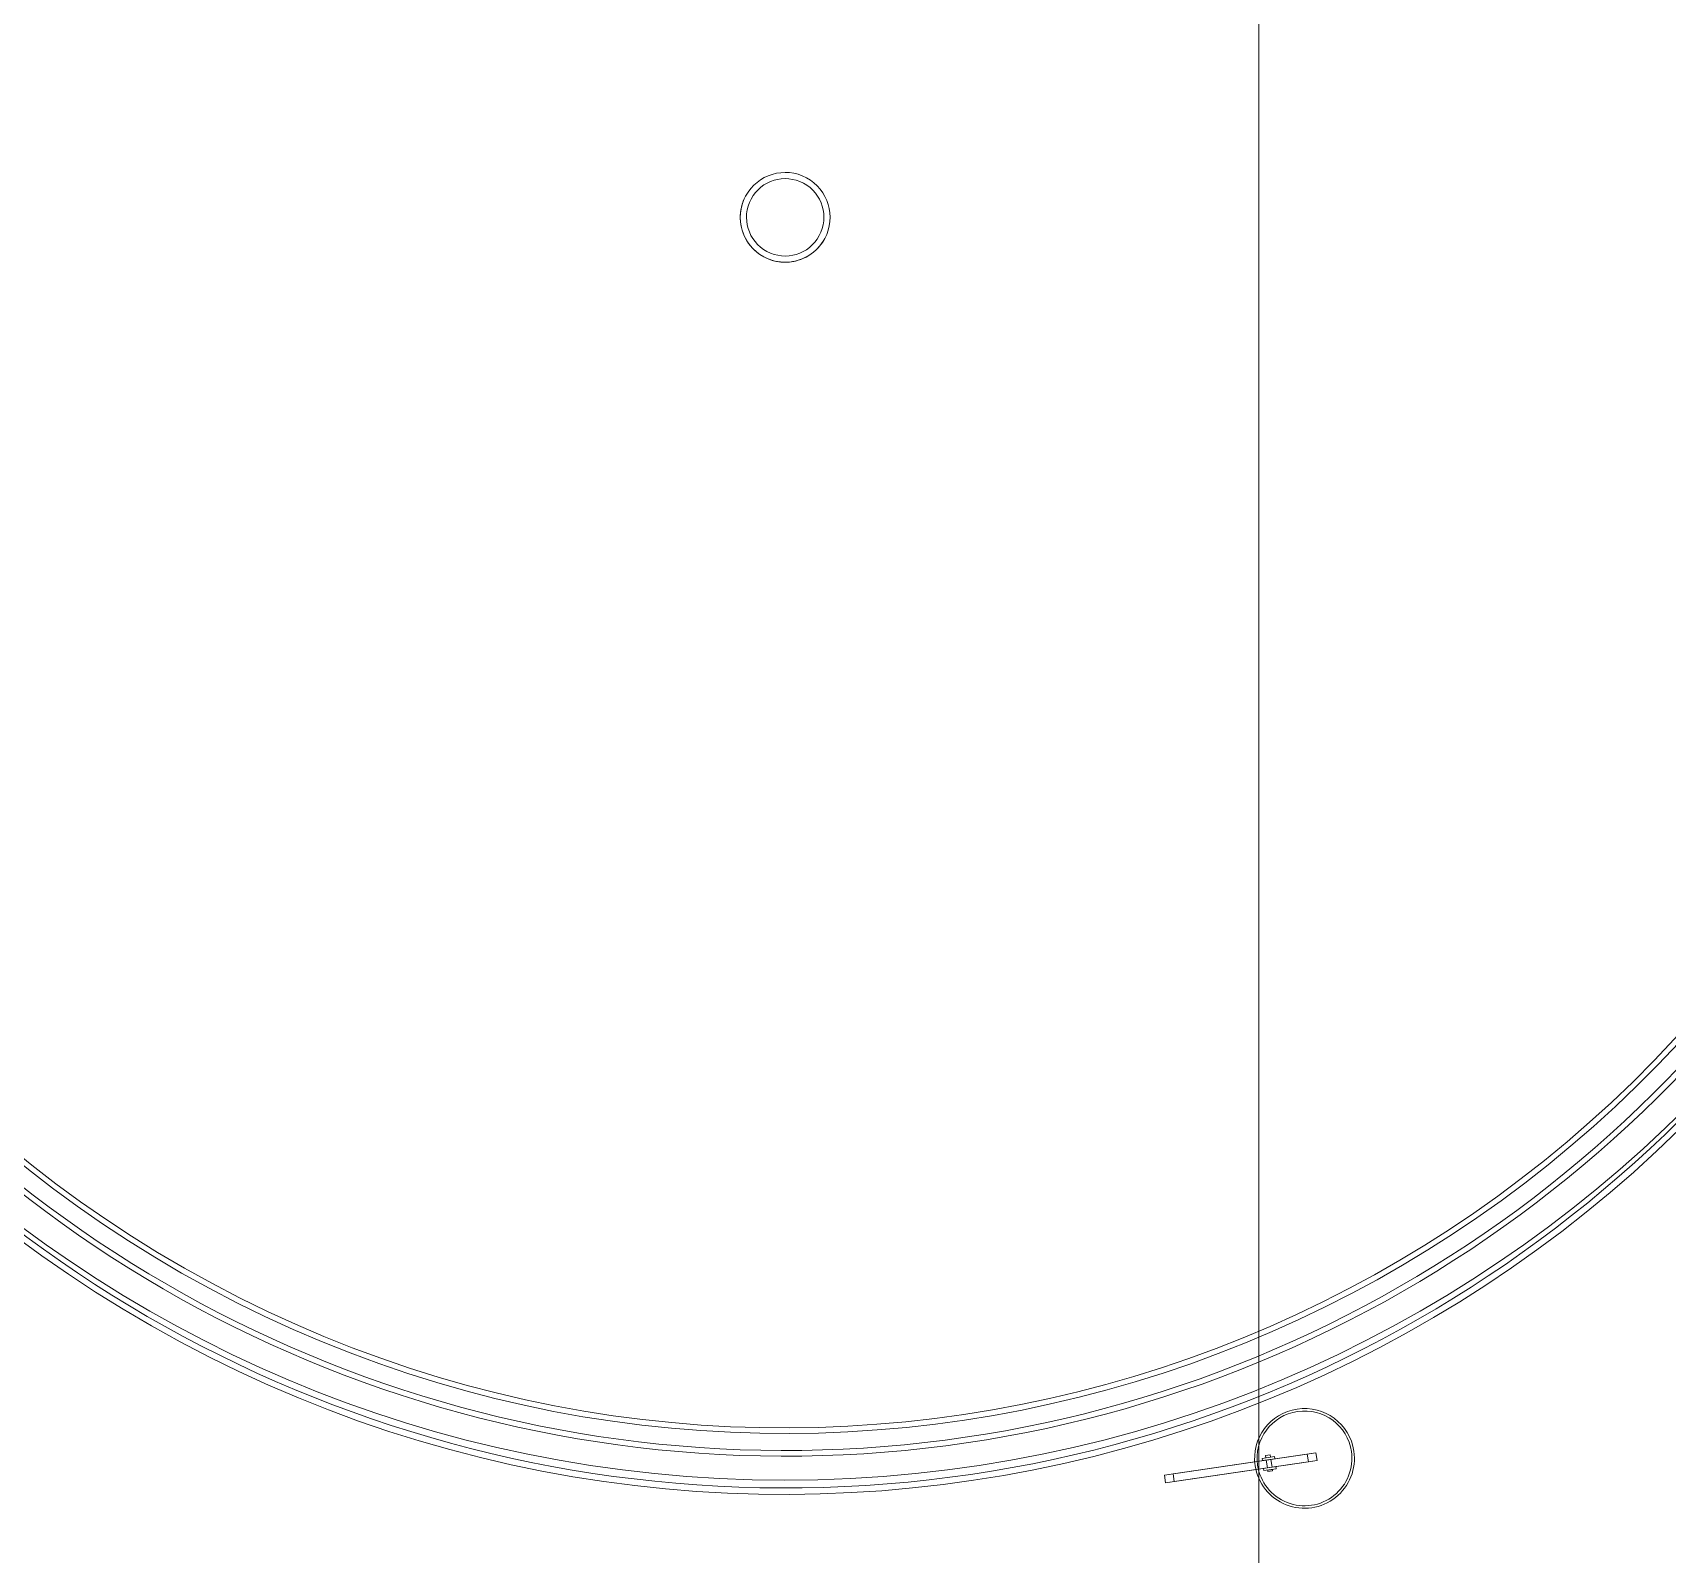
# Model space of a CAD drawing. Header units: metres. Extents: x -207 to 292, y -187 to 169.
# Drawn here: x -105.2 to -98.61, y -54.85 to -48.71 of the extents above; entities that cross this region are included whole.
import ezdxf

# ---------------------------------------------------------------- set-up
doc = ezdxf.new("R2010")
doc.units = ezdxf.units.M
for name, color, linetype, lineweight in [('EQUIPOS PIS', 7, 'Continuous', 9), ('grilla', 7, 'Continuous', 9), ('P-SANR-FIXT', 7, 'Continuous', 9), ('solera', 7, 'Continuous', 35)]:
    doc.layers.add(name, color=color, linetype=linetype, lineweight=lineweight)
doc.layers.add('PR10-ARQ-PL-001-Emplazamiento-C-1_dwg', color=7, linetype='Continuous', lineweight=9, true_color=0x767676)

# ---------------------------------------------------------------- blocks, each defined once
blk = doc.blocks.new('M_Tuberia Exterior 01 - M_Tuberia Exterior 01-2175267-PLANTA EMPLAZAMIENTO ACTUALIZADO')
at = {"layer": 'P-SANR-FIXT'}
for p, q in [((-0.0134, 0.0158), (-0.0488, 0.0158)), ((-0.0488, 0.0158), (-0.0488, -0.0158)), ((0.5335, 0.0158), (-0.0488, 0.0158)), ((-0.0134, -0.0158), (-0.0134, 0.0158)), ((0.5689, 0.0158), (-0.0134, 0.0158)), ((0.119, 0.0158), (0.119, 0.025)), ((0.119, 0.025), (0.169, 0.025)), ((0.169, 0.025), (0.119, 0.025)), ((0.119, 0.025), (0.119, 0.0158)), ((0.169, 0.0158), (0.119, 0.0158)), ((0.119, 0.0158), (0.169, 0.0158)), ((0.1347, 0.0305), (0.1347, 0.025)), ((0.1534, 0.0305), (0.1347, 0.0305)), ((0.1534, 0.0305), (0.1347, 0.0305)), ((0.1534, 0.025), (0.1347, 0.025)), ((0.1534, 0.025), (0.1347, 0.025)), ((0.1347, 0.0158), (0.1347, -0.0158)), ((0.1347, 0.0158), (0.1534, 0.0158)), ((0.1347, 0.0158), (0.1534, 0.0158)), ((0.1534, 0.025), (0.1534, 0.0305)), ((0.1534, -0.0158), (0.1534, 0.0158)), ((0.169, 0.025), (0.169, 0.0158)), ((0.169, 0.0158), (0.169, 0.025)), ((0.5335, -0.0158), (0.5335, 0.0158)), ((0.5335, 0.0158), (0.5689, 0.0158)), ((0.5689, 0.0158), (0.5689, -0.0158)), ((-0.0488, -0.0158), (-0.0134, -0.0158)), ((0.5335, -0.0158), (-0.0488, -0.0158)), ((-0.0134, -0.0158), (0.5689, -0.0158)), ((0.119, -0.025), (0.119, -0.0158)), ((0.119, -0.0158), (0.169, -0.0158)), ((0.169, -0.0158), (0.119, -0.0158)), ((0.119, -0.0158), (0.119, -0.025)), ((0.169, -0.025), (0.119, -0.025)), ((0.119, -0.025), (0.169, -0.025)), ((0.1534, -0.0158), (0.1347, -0.0158)), ((0.1534, -0.0158), (0.1347, -0.0158)), ((0.1347, -0.025), (0.1347, -0.0345)), ((0.1347, -0.025), (0.1534, -0.025)), ((0.1347, -0.025), (0.1534, -0.025)), ((0.1347, -0.0345), (0.1534, -0.0345)), ((0.1347, -0.0345), (0.1534, -0.0345)), ((0.1534, -0.0345), (0.1534, -0.025)), ((0.169, -0.0158), (0.169, -0.025)), ((0.169, -0.025), (0.169, -0.0158)), ((0.5689, -0.0158), (0.5335, -0.0158))]:
    blk.add_line(p, q, dxfattribs=at)
for radius, start, end in [(0.2013, 0, 180), (0.2013, 360, 180), (0.1913, 360, 180), (0.1913, 0, 180), (0.2013, 180, 0), (0.2013, 180, 360), (0.1913, 180, 360), (0.1913, 180, 0)]:
    blk.add_arc((0, 0), radius, start, end, dxfattribs=at)
blk = doc.blocks.new('M_Estanque-Terraza - M_Estanque-Terraza-2331352-PLANTA EMPLAZAMIENTO ACTUALIZADO')
at = {"layer": 'P-SANR-FIXT'}
for radius, start, end in [(5.1516, 0, 180), (5.1516, 0, 180), (5.1266, 360, 180), (5.1266, 360, 180), (4.9983, 360, 180), (4.9755, 360, 180), (4.9059, 0, 180), (4.8832, 0, 180), (0.1811, 360, 180), (0.1811, 0, 180), (0.1561, 0, 180), (0.1561, 0, 180), (4.9059, 180, 0), (4.8832, 180, 0), (0.1811, 180, 360), (0.1811, 180, 0), (0.1561, 180, 0), (0.1561, 180, 0)]:
    blk.add_arc((0, 0), radius, start, end, dxfattribs=at)
blk = doc.blocks.new('YADRAN_LASQUEMAS_ARQ_MO_002_TERRAZAS_rvt-1-PLANTA EMPLAZAMIENTO ACTUALIZADO')
at = {"layer": 'P-SANR-FIXT', "lineweight": 9}
for name, p, rotation in [('M_Estanque-Terraza - M_Estanque-Terraza-2331352-PLANTA EMPLAZAMIENTO ACTUALIZADO', (-102.169, -49.455), 151.7302884607839), ('M_Tuberia Exterior 01 - M_Tuberia Exterior 01-2175267-PLANTA EMPLAZAMIENTO ACTUALIZADO', (-100.0744, -54.4622), 188.4100000000004)]:
    blk.add_blockref(name, p, dxfattribs=dict(at, rotation=rotation))
blk = doc.blocks.new('PR10-ARQ-PL-001-Emplazamiento-C-1_dwg-674643-PLANTA EMPLAZAMIENTO ACTUALIZADO')
at = {"layer": 'EQUIPOS PIS'}
blk.add_circle((-102.1698, -49.403), 5.1472, dxfattribs=at)
at = {"layer": 'grilla'}
blk.add_line((-100.258, 166.2584), (-100.258, -186.7368), dxfattribs=at)
at = {"layer": 'solera'}
blk.add_arc((-101.9499, -49.3853), 7.8356, 161.85458, 248.72607, dxfattribs=at)

msp = doc.modelspace()

# ---------------------------------------------------------------- block references
at = {"lineweight": 5}
msp.add_blockref('YADRAN_LASQUEMAS_ARQ_MO_002_TERRAZAS_rvt-1-PLANTA EMPLAZAMIENTO ACTUALIZADO', (0, 0), dxfattribs=at)
at = {"layer": 'PR10-ARQ-PL-001-Emplazamiento-C-1_dwg', "color": 7}
msp.add_blockref('PR10-ARQ-PL-001-Emplazamiento-C-1_dwg-674643-PLANTA EMPLAZAMIENTO ACTUALIZADO', (0, 0), dxfattribs=at)

doc.saveas('drawing.dxf')
